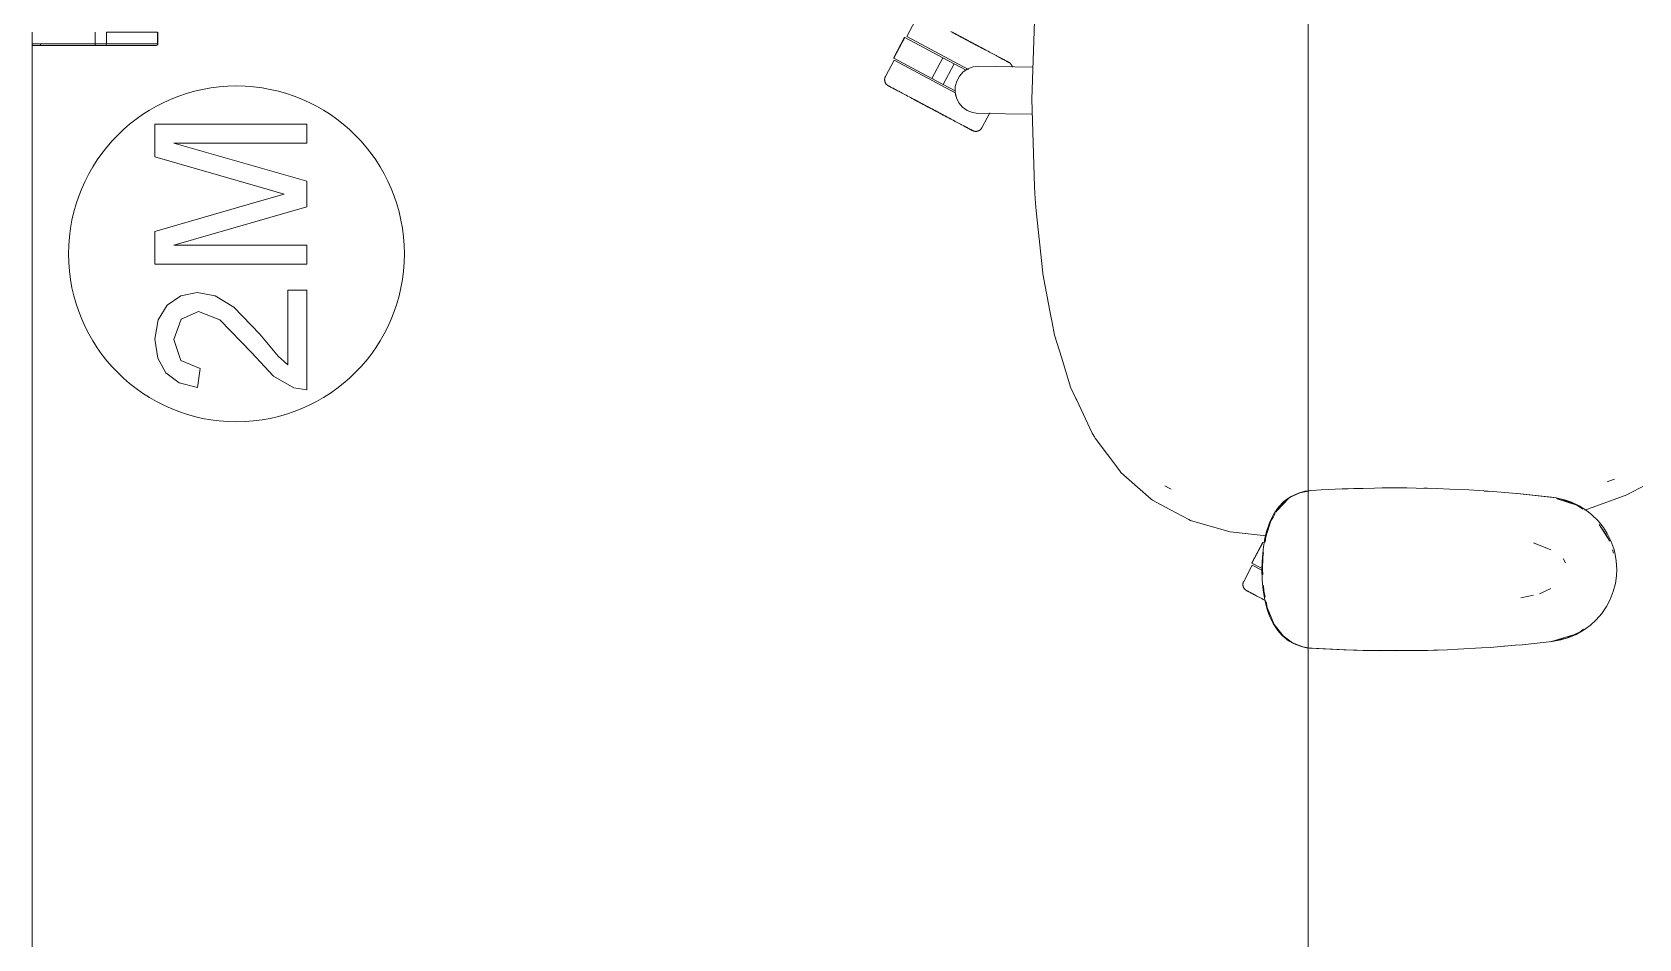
# Model space of a CAD drawing. Header units: millimetres. Extents: x 155927 to 317870, y -36033 to 97293.
# Drawn here: x 173061 to 174018, y 9929 to 10469 of the extents above; entities that cross this region are included whole.
import ezdxf

# ---------------------------------------------------------------- set-up
doc = ezdxf.new("R2010")
doc.units = ezdxf.units.MM
doc.header["$MEASUREMENT"] = 0
doc.layers.add('G-IMPT', color=8, linetype='CONTINUOUS', lineweight=9)
doc.layers.add('I-FURN', color=8, linetype='CONTINUOUS', lineweight=9)

msp = doc.modelspace()

# ---------------------------------------------------------------- linework, layer by layer
at = {"layer": 'G-IMPT'}
for p, q in [((173658, 10481.32), (173656.29, 10429.14)), ((173656.29, 10429.14), (173657.91, 10376.97)), ((173657.91, 10376.97), (173658.13, 10369.71)), ((173658.87, 10362.65), (173658.13, 10369.71)), ((173662.69, 10325.65), (173658.87, 10362.65)), ((173662.69, 10325.65), (173662.78, 10325.19)), ((173667.64, 10299.81), (173662.78, 10325.19)), ((173667.64, 10299.81), (173668.35, 10296.15)), ((173669.81, 10288.55), (173668.35, 10296.15)), ((173674, 10274.94), (173669.81, 10288.55)), ((173679.32, 10257.67), (173674, 10274.94)), ((173679.32, 10257.67), (173682.51, 10250.9)), ((173682.94, 10249.98), (173682.51, 10250.9)), ((173692.21, 10230.34), (173682.94, 10249.98)), ((173692.21, 10230.34), (173692.63, 10229.63)), ((173693.57, 10228.06), (173692.63, 10229.63)), ((173694.03, 10227.29), (173693.57, 10228.06)), ((173694.03, 10227.29), (173708.6, 10207.79)), ((173708.6, 10207.79), (173709.33, 10206.82)), ((173712.59, 10203.95), (173709.33, 10206.82)), ((173712.59, 10203.95), (173727.37, 10190.93)), ((174003.27, 10202.92), (173998.8, 10201.29)), ((173998.8, 10201.29), (174002.68, 10202.66)), ((174003.27, 10202.92), (174002.68, 10202.66)), ((173735.34, 10198.96), (173739.23, 10197)), ((173735.34, 10198.96), (173737.64, 10197.78)), ((173737.64, 10197.78), (173739.23, 10197)), ((173802.39, 10184.2), (173809.29, 10191.59)), ((173803.58, 10186.29), (173809.29, 10191.59)), ((173809.29, 10191.59), (173806.88, 10189.36)), ((173810.62, 10192.62), (173807.4, 10190.41)), ((173811.53, 10192.7), (173809.29, 10191.59)), ((173810.62, 10192.62), (173814.95, 10194.6)), ((173811.53, 10192.7), (173815.79, 10194.8)), ((173818.9, 10195.67), (173814.95, 10194.6)), ((173815.79, 10194.8), (173820.83, 10195.74)), ((173820.83, 10195.91), (173818.9, 10195.67)), ((173822.91, 10196.17), (173820.83, 10195.91)), ((173820.83, 10195.74), (173822.45, 10196.04)), ((173828.57, 10196.45), (173822.91, 10196.17)), ((173828.57, 10196.45), (173841.13, 10197.07)), ((173844.68, 10197.19), (173841.13, 10197.07)), ((173860.35, 10197.57), (173844.68, 10197.19)), ((173848.08, 10197.25), (173851.4, 10197.39)), ((173853.62, 10197.39), (173851.4, 10197.39)), ((173860.35, 10197.57), (173864.86, 10197.62)), ((173864.86, 10197.62), (173879.57, 10197.61)), ((173885.04, 10197.54), (173879.57, 10197.61)), ((173885.04, 10197.54), (173897.35, 10197.25)), ((173891.82, 10197.41), (173889.74, 10197.41)), ((173893.48, 10197.33), (173891.82, 10197.41)), ((173905.23, 10196.95), (173897.35, 10197.25)), ((173905.23, 10196.95), (173916.54, 10196.41)), ((173925.41, 10195.85), (173916.54, 10196.41)), ((173925.41, 10195.85), (173935.69, 10195.12)), ((173927.45, 10195.72), (173925.55, 10195.81)), ((173927.45, 10195.72), (173928.87, 10195.58)), ((173947.09, 10194.14), (173935.69, 10195.12)), ((173968.53, 10191.79), (173945.57, 10194.24)), ((173945.57, 10194.24), (173965.71, 10192.12)), ((173968.53, 10191.79), (173947.09, 10194.14)), ((173968.53, 10191.79), (173965.71, 10192.12)), ((173968.53, 10191.79), (173973.49, 10190.63)), ((173968.6, 10191.57), (173971.66, 10190.99)), ((174004.57, 10191.33), (174010.54, 10193.52)), ((174012.3, 10194.44), (174010.54, 10193.52)), ((174020.21, 10198.58), (174012.3, 10194.44)), ((173727.37, 10190.93), (173728.04, 10190.35)), ((173738.47, 10184.76), (173728.04, 10190.35)), ((173749.71, 10178.75), (173738.47, 10184.76)), ((173799.96, 10181.4), (173800.77, 10182.78)), ((173800.37, 10180.91), (173801.23, 10182.35)), ((173803.21, 10186.23), (173800.77, 10182.78)), ((173801.7, 10183.13), (173803.58, 10186.29)), ((173802.39, 10184.2), (173806.88, 10189.36)), ((173806.08, 10189.28), (173803.21, 10186.23)), ((173806.08, 10189.28), (173807.4, 10190.41)), ((173980.88, 10187.39), (173969.03, 10191.2)), ((173978.17, 10188.29), (173969.03, 10191.2)), ((173971.66, 10190.99), (173979.84, 10187.79)), ((173977.62, 10189.18), (173973.49, 10190.63)), ((173982.2, 10186.99), (173977.62, 10189.18)), ((173980.88, 10187.39), (173978.17, 10188.29)), ((173980.88, 10187.39), (173984.46, 10184.96)), ((173982.2, 10186.99), (173986.53, 10184.26)), ((173985.63, 10184.38), (174004.57, 10191.33)), ((173989.84, 10181.64), (173986.53, 10184.26)), ((173750.82, 10178.16), (173749.71, 10178.75)), ((173772.17, 10172.15), (173750.82, 10178.16)), ((173795.59, 10168.59), (173798.62, 10177.99)), ((173796.02, 10171.68), (173797.76, 10176.77)), ((173797.76, 10176.77), (173799.96, 10181.4)), ((173798.62, 10177.99), (173800.09, 10180.44)), ((173993.44, 10178.09), (173989.84, 10181.64)), ((173993.44, 10178.09), (173996.63, 10174.12)), ((174000.49, 10165.96), (173994.17, 10175.91)), ((173998.33, 10169.64), (173994.17, 10175.91)), ((173998.9, 10170.57), (173996.63, 10174.12)), ((173772.17, 10172.15), (173774.43, 10171.51)), ((173795.71, 10169.1), (173774.43, 10171.51)), ((173795.04, 10167.75), (173793.92, 10160.99)), ((173796.02, 10171.68), (173795.04, 10167.75)), ((173795.13, 10165.3), (173795.59, 10168.59)), ((173955.01, 10164.89), (173965.43, 10160.74)), ((174000.49, 10165.96), (173998.33, 10169.64)), ((174001.14, 10166.06), (173998.9, 10170.57)), ((174001.14, 10166.06), (174002.85, 10161.29)), ((173793.35, 10153.68), (173793.26, 10149.17)), ((173793.35, 10153.68), (173793.92, 10160.99)), ((173793.86, 10156.33), (173793.63, 10149.17)), ((173793.86, 10156.33), (173794.26, 10159.12)), ((173972.96, 10155.22), (173972.66, 10155.67)), ((173973.97, 10152.99), (173972.96, 10155.22)), ((174002.05, 10160.85), (174002.67, 10158.82)), ((174003.41, 10159.16), (174002.85, 10161.29)), ((174004.29, 10154.21), (174003.41, 10159.16)), ((174004.59, 10149.17), (174004.29, 10154.21)), ((173793.26, 10149.17), (173793.44, 10142.83)), ((173793.82, 10146.06), (173793.63, 10149.17)), ((174003.77, 10140.81), (174004.42, 10145.32)), ((174004.59, 10149.17), (174004.42, 10145.32)), ((173794, 10136.68), (173793.44, 10142.83)), ((173794, 10136.68), (173795, 10130.75)), ((173794.42, 10136.34), (173794.22, 10139.55)), ((173795.19, 10132.59), (173794.42, 10136.34)), ((173965.34, 10137.79), (173958.56, 10134.52)), ((174000.67, 10131.23), (174002.51, 10135.94)), ((174003.77, 10140.81), (174002.51, 10135.94)), ((173796.43, 10125.27), (173795, 10130.75)), ((173796.46, 10126.38), (173795.75, 10129.85)), ((173796.43, 10125.27), (173798.02, 10120.93)), ((173796.46, 10126.38), (173798.79, 10120.76)), ((173947.51, 10132.19), (173954.94, 10133.76)), ((173998.48, 10127.07), (173995.65, 10122.9)), ((173998.48, 10127.07), (174000.67, 10131.23)), ((173800, 10116.86), (173798.02, 10120.93)), ((173800.63, 10116.36), (173798.79, 10120.76)), ((173800, 10116.86), (173802.66, 10112.81)), ((173805.84, 10109.58), (173800.63, 10116.36)), ((173988.89, 10115.9), (173984.81, 10112.9)), ((173988.89, 10115.9), (173992.33, 10119.06)), ((173995.65, 10122.9), (173992.33, 10119.06)), ((173802.66, 10112.81), (173805.32, 10109.77)), ((173809.06, 10106.7), (173805.32, 10109.77)), ((173811.47, 10105.41), (173805.84, 10109.58)), ((173812.5, 10104.74), (173809.06, 10106.7)), ((173817.66, 10103), (173811.47, 10105.41)), ((173948.3, 10104.31), (173966.22, 10106.22)), ((173965.71, 10106.22), (173978.17, 10110.05)), ((173965.71, 10106.22), (173969.03, 10107.13)), ((173966.22, 10106.22), (173971.27, 10107.11)), ((173974.68, 10108.26), (173966.28, 10106.35)), ((173978.17, 10110.05), (173969.03, 10107.13)), ((173976.13, 10108.58), (173971.27, 10107.11)), ((173974.68, 10108.26), (173982.74, 10112)), ((173980.37, 10110.39), (173976.13, 10108.58)), ((173980.37, 10110.39), (173984.81, 10112.9)), ((173984.85, 10113.59), (173982.74, 10112)), ((173812.5, 10104.74), (173816.14, 10103.35)), ((173817.49, 10102.98), (173816.14, 10103.35)), ((173817.49, 10102.98), (173819.88, 10102.53)), ((173817.66, 10103), (173820.83, 10102.52)), ((173821.53, 10102.28), (173819.88, 10102.53)), ((173842.1, 10101.23), (173821.53, 10102.28)), ((173843.31, 10101.19), (173821.53, 10102.28)), ((173821.53, 10102.28), (173823.13, 10102.17)), ((173843.31, 10101.19), (173823.13, 10102.17)), ((173863.5, 10100.73), (173842.1, 10101.23)), ((173853.66, 10100.89), (173842.1, 10101.23)), ((173842.1, 10101.23), (173843.31, 10101.19)), ((173863.5, 10100.73), (173843.31, 10101.19)), ((173883.68, 10100.77), (173853.66, 10100.89)), ((173863.5, 10100.73), (173853.66, 10100.89)), ((173853.66, 10100.89), (173872.89, 10100.69)), ((173861.46, 10100.75), (173859.55, 10100.82)), ((173863.5, 10100.77), (173861.46, 10100.75)), ((173883.68, 10100.77), (173863.5, 10100.73)), ((173883.68, 10100.77), (173872.89, 10100.69)), ((173883.68, 10100.77), (173892.1, 10100.94)), ((173903.86, 10101.33), (173892.1, 10100.94)), ((173897.04, 10101.08), (173895.54, 10101.06)), ((173898.97, 10101.19), (173897.04, 10101.08)), ((173903.86, 10101.33), (173909.88, 10101.58)), ((173924.02, 10102.39), (173909.88, 10101.58)), ((173929.11, 10102.72), (173924.02, 10102.39)), ((173929.11, 10102.72), (173944.17, 10103.97)), ((173937.29, 10103.37), (173938.97, 10103.54)), ((173944.17, 10103.97), (173948.3, 10104.31))]:
    msp.add_line(p, q, dxfattribs=at)
at = {"layer": 'I-FURN'}
for p, q in [((173820.83, 9384.71), (173820.83, 10984.71)), ((173820.83, 10984.71), (173820.83, 9384.71)), ((173060.82, 10462.02), (173060.82, 10469.02)), ((173060.83, 10462.02), (173060.83, 10469.02)), ((173098.29, 10462.02), (173098.29, 10469.02)), ((173105.21, 10462.02), (173105.21, 10469.02)), ((173105.21, 10469.02), (173135.49, 10469.02)), ((173135.49, 10462.02), (173135.49, 10469.02)), ((173135.67, 10469.02), (173135.67, 10462.02)), ((173135.67, 10469.02), (173135.67, 10462.02)), ((173135.67, 10469.02), (173135.67, 10462.02)), ((173586.84, 10476.06), (173581.69, 10466.38)), ((173608.83, 10468.94), (173607.89, 10469.44)), ((173608.32, 10469.21), (173609.27, 10468.71)), ((173609.78, 10468.43), (173608.83, 10468.94)), ((173060.83, 10462.02), (173060.83, 9629.71)), ((173060.83, 9629.71), (173060.83, 10462.02)), ((173060.83, 10462.02), (173098.29, 10462.02)), ((173061.83, 10461.02), (173061.82, 10461.02)), ((173098.85, 10461.02), (173061.83, 10461.02)), ((173061.83, 10461.02), (173065.82, 10461.02)), ((173065.82, 10462.02), (173065.82, 10461.02)), ((173065.82, 10461.02), (173104.39, 10461.02)), ((173098.29, 10462.02), (173105.21, 10462.02)), ((173104.39, 10461.02), (173098.85, 10461.02)), ((173134.67, 10461.02), (173104.39, 10461.02)), ((173134.67, 10461.02), (173104.39, 10461.02)), ((173105.21, 10462.02), (173135.49, 10462.02)), ((173135.3, 10461.24), (173135.33, 10461.26)), ((173135.49, 10462.02), (173135.67, 10462.02)), ((173580.4, 10465.93), (173573.83, 10453.57)), ((173574, 10453.48), (173580.57, 10465.84)), ((173580.57, 10465.84), (173603.28, 10453.77)), ((173618.44, 10446.84), (173581.69, 10466.38)), ((173609.27, 10468.71), (173610.22, 10468.2)), ((173610.74, 10467.92), (173609.78, 10468.43)), ((173610.22, 10468.2), (173611.19, 10467.68)), ((173611.72, 10467.4), (173610.74, 10467.92)), ((173611.19, 10467.68), (173612.17, 10467.16)), ((173612.7, 10466.88), (173611.72, 10467.4)), ((173612.17, 10467.16), (173613.16, 10466.64)), ((173613.69, 10466.35), (173612.7, 10466.88)), ((173613.16, 10466.64), (173614.15, 10466.11)), ((173614.69, 10465.82), (173613.69, 10466.35)), ((173614.15, 10466.11), (173615.15, 10465.58)), ((173615.69, 10465.29), (173614.69, 10465.82)), ((173615.15, 10465.58), (173616.15, 10465.04)), ((173616.7, 10464.75), (173615.69, 10465.29)), ((173616.15, 10465.04), (173617.16, 10464.51)), ((173617.7, 10464.22), (173616.7, 10464.75)), ((173617.16, 10464.51), (173618.16, 10463.97)), ((173618.71, 10463.69), (173617.7, 10464.22)), ((173618.16, 10463.97), (173619.17, 10463.44)), ((173619.71, 10463.15), (173618.71, 10463.69)), ((173619.17, 10463.44), (173620.17, 10462.91)), ((173620.71, 10462.62), (173619.71, 10463.15)), ((173620.17, 10462.91), (173621.17, 10462.38)), ((173621.7, 10462.09), (173620.71, 10462.62)), ((173621.17, 10462.38), (173622.16, 10461.85)), ((173622.69, 10461.57), (173621.7, 10462.09)), ((173622.16, 10461.85), (173623.14, 10461.33)), ((173623.67, 10461.05), (173622.69, 10461.57)), ((173623.14, 10461.33), (173624.12, 10460.81)), ((173624.64, 10460.53), (173623.67, 10461.05)), ((173624.12, 10460.81), (173625.08, 10460.3)), ((173625.59, 10460.02), (173624.64, 10460.53)), ((173625.08, 10460.3), (173626.03, 10459.79)), ((173626.54, 10459.52), (173625.59, 10460.02)), ((173626.03, 10459.79), (173626.97, 10459.29)), ((173627.47, 10459.03), (173626.54, 10459.52)), ((173574.18, 10452.25), (173569.03, 10442.57)), ((173596.7, 10441.41), (173574, 10453.48)), ((173610.9, 10432.73), (173574.18, 10452.25)), ((173596.7, 10441.41), (173603.28, 10453.77)), ((173603.28, 10453.77), (173609.92, 10450.24)), ((173603.35, 10437.88), (173609.92, 10450.24)), ((173609.92, 10450.24), (173617.06, 10446.44)), ((173626.97, 10459.29), (173627.89, 10458.8)), ((173628.38, 10458.54), (173627.47, 10459.03)), ((173627.89, 10458.8), (173628.8, 10458.32)), ((173629.28, 10458.06), (173628.38, 10458.54)), ((173630.15, 10457.6), (173629.28, 10458.06)), ((173631.01, 10457.14), (173630.15, 10457.6)), ((173631.85, 10456.7), (173631.01, 10457.14)), ((173632.66, 10456.27), (173631.85, 10456.7)), ((173633.45, 10455.85), (173632.66, 10456.27)), ((173634.21, 10455.44), (173633.45, 10455.85)), ((173634.94, 10455.05), (173634.21, 10455.44)), ((173635.65, 10454.68), (173634.94, 10455.05)), ((173636.33, 10454.32), (173635.65, 10454.68)), ((173636.98, 10453.97), (173636.33, 10454.32)), ((173637.59, 10453.64), (173636.98, 10453.97)), ((173638.18, 10453.33), (173637.59, 10453.64)), ((173637.86, 10453.5), (173638.43, 10453.2)), ((173638.73, 10453.04), (173638.18, 10453.33)), ((173638.43, 10453.2), (173638.97, 10452.91)), ((173639.24, 10452.77), (173638.73, 10453.04)), ((173638.97, 10452.91), (173639.47, 10452.65)), ((173639.73, 10452.51), (173639.24, 10452.77)), ((173639.47, 10452.65), (173639.94, 10452.4)), ((173640.17, 10452.27), (173639.73, 10452.51)), ((173639.94, 10452.4), (173640.37, 10452.17)), ((173640.58, 10452.05), (173640.17, 10452.27)), ((173640.37, 10452.17), (173640.76, 10451.96)), ((173640.96, 10451.86), (173640.58, 10452.05)), ((173640.76, 10451.96), (173641.11, 10451.77)), ((173641.29, 10451.68), (173640.96, 10451.86)), ((173641.11, 10451.77), (173641.43, 10451.6)), ((173641.59, 10451.52), (173641.29, 10451.68)), ((173641.43, 10451.6), (173641.71, 10451.45)), ((173641.85, 10451.38), (173641.59, 10451.52)), ((173641.71, 10451.45), (173641.95, 10451.33)), ((173642.07, 10451.27), (173641.85, 10451.38)), ((173641.95, 10451.33), (173642.15, 10451.22)), ((173642.25, 10451.17), (173642.07, 10451.27)), ((173642.15, 10451.22), (173642.32, 10451.13)), ((173642.39, 10451.1), (173642.25, 10451.17)), ((173642.32, 10451.13), (173642.44, 10451.07)), ((173642.49, 10451.04), (173642.39, 10451.1)), ((173642.44, 10451.07), (173642.52, 10451.02)), ((173642.55, 10451.01), (173642.49, 10451.04)), ((173642.52, 10451.02), (173642.56, 10451)), ((173642.57, 10451), (173642.55, 10451.01)), ((173642.56, 10451), (173642.57, 10451)), ((173642.57, 10451), (173642.71, 10450.92)), ((173642.71, 10450.92), (173642.85, 10450.84)), ((173642.85, 10450.84), (173642.98, 10450.75)), ((173642.98, 10450.75), (173643.11, 10450.65)), ((173643.11, 10450.65), (173643.24, 10450.55)), ((173643.24, 10450.55), (173643.36, 10450.45)), ((173643.36, 10450.45), (173643.48, 10450.34)), ((173643.48, 10450.34), (173643.59, 10450.22)), ((173643.59, 10450.22), (173643.7, 10450.1)), ((173643.7, 10450.1), (173643.8, 10449.98)), ((173643.8, 10449.98), (173643.9, 10449.85)), ((173643.9, 10449.85), (173644, 10449.72)), ((173568.56, 10440.83), (173568.57, 10440.99)), ((173568.56, 10440.66), (173568.56, 10440.83)), ((173568.56, 10440.5), (173568.56, 10440.66)), ((173568.57, 10440.34), (173568.56, 10440.5)), ((173568.57, 10440.99), (173568.59, 10441.15)), ((173568.59, 10440.18), (173568.57, 10440.34)), ((173568.59, 10441.15), (173568.61, 10441.31)), ((173568.61, 10441.31), (173568.64, 10441.47)), ((173568.64, 10441.47), (173568.67, 10441.62)), ((173568.67, 10441.62), (173568.71, 10441.78)), ((173568.71, 10441.78), (173568.76, 10441.93)), ((173568.76, 10441.93), (173568.81, 10442.09)), ((173568.81, 10442.09), (173568.87, 10442.23)), ((173568.87, 10442.23), (173568.94, 10442.38)), ((173568.94, 10442.38), (173569.01, 10442.53)), ((173569.01, 10442.53), (173569.03, 10442.57)), ((173603.35, 10437.88), (173596.7, 10441.41)), ((173611.48, 10439.85), (173613.1, 10442.81)), ((173613.1, 10442.81), (173615.38, 10445.3)), ((173615.38, 10445.3), (173618.19, 10447.17)), ((173618.19, 10447.17), (173621.37, 10448.31)), ((173621.37, 10448.31), (173624.72, 10448.66)), ((173624.72, 10448.66), (173656.91, 10448.09)), ((173644, 10449.72), (173644.08, 10449.59)), ((173644.08, 10449.59), (173644.17, 10449.45)), ((173644.17, 10449.45), (173644.25, 10449.31)), ((173644.25, 10449.31), (173644.32, 10449.16)), ((173644.32, 10449.16), (173644.38, 10449.02)), ((173644.38, 10449.02), (173644.44, 10448.87)), ((173644.44, 10448.87), (173644.5, 10448.72)), ((173644.5, 10448.72), (173644.55, 10448.56)), ((173644.55, 10448.56), (173644.59, 10448.41)), ((173644.59, 10448.41), (173644.62, 10448.25)), ((173568.61, 10440.02), (173568.59, 10440.18)), ((173568.64, 10439.86), (173568.61, 10440.02)), ((173568.68, 10439.71), (173568.64, 10439.86)), ((173568.72, 10439.55), (173568.68, 10439.71)), ((173568.77, 10439.4), (173568.72, 10439.55)), ((173568.82, 10439.25), (173568.77, 10439.4)), ((173568.88, 10439.1), (173568.82, 10439.25)), ((173568.95, 10438.95), (173568.88, 10439.1)), ((173569.02, 10438.8), (173568.95, 10438.95)), ((173569.1, 10438.66), (173569.02, 10438.8)), ((173569.18, 10438.53), (173569.1, 10438.66)), ((173569.27, 10438.39), (173569.18, 10438.53)), ((173569.36, 10438.26), (173569.27, 10438.39)), ((173569.46, 10438.13), (173569.36, 10438.26)), ((173569.56, 10438.01), (173569.46, 10438.13)), ((173569.67, 10437.89), (173569.56, 10438.01)), ((173569.79, 10437.78), (173569.67, 10437.89)), ((173569.9, 10437.67), (173569.79, 10437.78)), ((173570.03, 10437.56), (173569.9, 10437.67)), ((173570.15, 10437.46), (173570.03, 10437.56)), ((173570.28, 10437.37), (173570.15, 10437.46)), ((173570.42, 10437.28), (173570.28, 10437.37)), ((173570.56, 10437.19), (173570.42, 10437.28)), ((173570.7, 10437.11), (173570.56, 10437.19)), ((173570.74, 10437.09), (173570.7, 10437.11)), ((173570.7, 10437.11), (173570.7, 10437.11)), ((173570.7, 10437.11), (173570.72, 10437.1)), ((173570.72, 10437.1), (173570.78, 10437.07)), ((173570.83, 10437.05), (173570.74, 10437.09)), ((173570.78, 10437.07), (173570.88, 10437.02)), ((173570.95, 10436.98), (173570.83, 10437.05)), ((173570.88, 10437.02), (173571.02, 10436.94)), ((173571.11, 10436.89), (173570.95, 10436.98)), ((173571.02, 10436.94), (173571.2, 10436.85)), ((173571.31, 10436.79), (173571.11, 10436.89)), ((173571.2, 10436.85), (173571.42, 10436.73)), ((173571.55, 10436.66), (173571.31, 10436.79)), ((173571.42, 10436.73), (173571.68, 10436.59)), ((173571.83, 10436.51), (173571.55, 10436.66)), ((173571.68, 10436.59), (173571.97, 10436.44)), ((173572.15, 10436.34), (173571.83, 10436.51)), ((173571.97, 10436.44), (173572.31, 10436.26)), ((173572.5, 10436.15), (173572.15, 10436.34)), ((173572.31, 10436.26), (173572.68, 10436.06)), ((173572.9, 10435.94), (173572.5, 10436.15)), ((173572.68, 10436.06), (173573.09, 10435.84)), ((173573.33, 10435.72), (173572.9, 10435.94)), ((173573.09, 10435.84), (173573.54, 10435.6)), ((173573.79, 10435.47), (173573.33, 10435.72)), ((173573.54, 10435.6), (173574.02, 10435.35)), ((173574.29, 10435.2), (173573.79, 10435.47)), ((173574.02, 10435.35), (173574.54, 10435.07)), ((173574.83, 10434.92), (173574.29, 10435.2)), ((173574.54, 10435.07), (173575.09, 10434.78)), ((173575.4, 10434.61), (173574.83, 10434.92)), ((173575.09, 10434.78), (173575.67, 10434.47)), ((173575.67, 10434.47), (173576.29, 10434.14)), ((173576.29, 10434.14), (173576.94, 10433.8)), ((173576.94, 10433.8), (173577.61, 10433.44)), ((173577.61, 10433.44), (173578.32, 10433.06)), ((173578.32, 10433.06), (173579.06, 10432.67)), ((173579.06, 10432.67), (173579.82, 10432.27)), ((173579.82, 10432.27), (173580.61, 10431.85)), ((173580.61, 10431.85), (173581.42, 10431.41)), ((173581.42, 10431.41), (173582.25, 10430.97)), ((173582.25, 10430.97), (173583.11, 10430.52)), ((173610.49, 10434.08), (173603.35, 10437.88)), ((173610.56, 10433.22), (173610.62, 10436.59)), ((173611.31, 10429.93), (173610.56, 10433.22)), ((173610.62, 10436.59), (173611.48, 10439.85)), ((173583.11, 10430.52), (173583.99, 10430.05)), ((173583.99, 10430.05), (173584.88, 10429.57)), ((173585.37, 10429.31), (173584.47, 10429.79)), ((173584.88, 10429.57), (173585.8, 10429.09)), ((173586.3, 10428.82), (173585.37, 10429.31)), ((173585.8, 10429.09), (173586.73, 10428.59)), ((173587.23, 10428.32), (173586.3, 10428.82)), ((173586.73, 10428.59), (173587.67, 10428.09)), ((173588.18, 10427.82), (173587.23, 10428.32)), ((173587.67, 10428.09), (173588.63, 10427.58)), ((173589.15, 10427.3), (173588.18, 10427.82)), ((173588.63, 10427.58), (173589.6, 10427.07)), ((173590.12, 10426.79), (173589.15, 10427.3)), ((173589.6, 10427.07), (173590.57, 10426.55)), ((173591.11, 10426.26), (173590.12, 10426.79)), ((173590.57, 10426.55), (173591.56, 10426.02)), ((173592.1, 10425.74), (173591.11, 10426.26)), ((173591.56, 10426.02), (173592.56, 10425.49)), ((173593.09, 10425.21), (173592.1, 10425.74)), ((173592.56, 10425.49), (173593.55, 10424.96)), ((173594.1, 10424.67), (173593.09, 10425.21)), ((173593.55, 10424.96), (173594.56, 10424.43)), ((173595.1, 10424.14), (173594.1, 10424.67)), ((173594.56, 10424.43), (173595.56, 10423.89)), ((173596.11, 10423.6), (173595.1, 10424.14)), ((173595.56, 10423.89), (173596.57, 10423.36)), ((173597.11, 10423.07), (173596.11, 10423.6)), ((173596.57, 10423.36), (173597.57, 10422.82)), ((173598.11, 10422.54), (173597.11, 10423.07)), ((173597.57, 10422.82), (173598.57, 10422.29)), ((173599.11, 10422.01), (173598.11, 10422.54)), ((173598.57, 10422.29), (173599.57, 10421.76)), ((173600.11, 10421.48), (173599.11, 10422.01)), ((173599.57, 10421.76), (173600.56, 10421.24)), ((173601.09, 10420.95), (173600.11, 10421.48)), ((173600.56, 10421.24), (173601.55, 10420.71)), ((173612.82, 10426.92), (173611.31, 10429.93)), ((173615.02, 10424.35), (173612.82, 10426.92)), ((173617.76, 10422.39), (173615.02, 10424.35)), ((173620.89, 10421.14), (173617.76, 10422.39)), ((173624.23, 10420.67), (173620.89, 10421.14)), ((173224.39, 10414.27), (173133.98, 10414.27)), ((173133.98, 10414.27), (173133.98, 10394.83)), ((173224.39, 10402.97), (173224.39, 10414.27)), ((173602.07, 10420.43), (173601.09, 10420.95)), ((173601.55, 10420.71), (173602.52, 10420.19)), ((173603.04, 10419.92), (173602.07, 10420.43)), ((173602.52, 10420.19), (173603.48, 10419.68)), ((173604, 10419.41), (173603.04, 10419.92)), ((173603.48, 10419.68), (173604.43, 10419.18)), ((173604.94, 10418.91), (173604, 10419.41)), ((173604.43, 10419.18), (173605.37, 10418.68)), ((173605.87, 10418.41), (173604.94, 10418.91)), ((173605.37, 10418.68), (173606.29, 10418.19)), ((173606.79, 10417.93), (173605.87, 10418.41)), ((173606.29, 10418.19), (173607.2, 10417.71)), ((173607.68, 10417.45), (173606.79, 10417.93)), ((173607.2, 10417.71), (173608.09, 10417.23)), ((173608.56, 10416.98), (173607.68, 10417.45)), ((173608.09, 10417.23), (173608.96, 10416.77)), ((173609.42, 10416.53), (173608.56, 10416.98)), ((173608.96, 10416.77), (173609.8, 10416.32)), ((173610.25, 10416.08), (173609.42, 10416.53)), ((173609.8, 10416.32), (173610.63, 10415.88)), ((173610.63, 10415.88), (173611.43, 10415.46)), ((173611.43, 10415.46), (173612.2, 10415.04)), ((173612.2, 10415.04), (173612.95, 10414.65)), ((173612.95, 10414.65), (173613.68, 10414.26)), ((173613.68, 10414.26), (173614.37, 10413.89)), ((173614.37, 10413.89), (173615.03, 10413.54)), ((173615.03, 10413.54), (173615.67, 10413.2)), ((173615.67, 10413.2), (173616.27, 10412.88)), ((173616.58, 10412.72), (173616, 10413.03)), ((173616.27, 10412.88), (173616.84, 10412.58)), ((173617.13, 10412.42), (173616.58, 10412.72)), ((173616.84, 10412.58), (173617.37, 10412.3)), ((173617.65, 10412.15), (173617.13, 10412.42)), ((173617.37, 10412.3), (173617.87, 10412.03)), ((173618.13, 10411.89), (173617.65, 10412.15)), ((173617.87, 10412.03), (173618.34, 10411.78)), ((173618.58, 10411.66), (173618.13, 10411.89)), ((173618.34, 10411.78), (173618.77, 10411.55)), ((173618.99, 10411.44), (173618.58, 10411.66)), ((173618.77, 10411.55), (173619.16, 10411.34)), ((173656.57, 10420.11), (173624.23, 10420.67)), ((173626.07, 10411.51), (173625.97, 10411.38)), ((173626.17, 10411.64), (173626.07, 10411.51)), ((173626.26, 10411.77), (173626.17, 10411.64)), ((173626.34, 10411.91), (173626.26, 10411.77)), ((173626.42, 10412.05), (173626.34, 10411.91)), ((173626.42, 10412.05), (173631.12, 10420.89)), ((173224.39, 10380.26), (173145.28, 10402.97)), ((173145.28, 10402.97), (173224.39, 10402.97)), ((173619.36, 10411.24), (173618.99, 10411.44)), ((173619.16, 10411.34), (173619.52, 10411.16)), ((173619.7, 10411.06), (173619.36, 10411.24)), ((173619.52, 10411.16), (173619.84, 10410.99)), ((173619.99, 10410.9), (173619.7, 10411.06)), ((173619.84, 10410.99), (173620.12, 10410.84)), ((173620.25, 10410.77), (173619.99, 10410.9)), ((173620.12, 10410.84), (173620.36, 10410.71)), ((173620.47, 10410.65), (173620.25, 10410.77)), ((173620.36, 10410.71), (173620.56, 10410.6)), ((173620.65, 10410.55), (173620.47, 10410.65)), ((173620.56, 10410.6), (173620.72, 10410.52)), ((173620.79, 10410.48), (173620.65, 10410.55)), ((173620.72, 10410.52), (173620.84, 10410.45)), ((173620.89, 10410.43), (173620.79, 10410.48)), ((173620.84, 10410.45), (173620.92, 10410.41)), ((173620.95, 10410.39), (173620.89, 10410.43)), ((173620.92, 10410.41), (173620.97, 10410.39)), ((173620.97, 10410.38), (173620.95, 10410.39)), ((173620.97, 10410.39), (173620.97, 10410.38)), ((173621.01, 10410.36), (173620.97, 10410.38)), ((173621.15, 10410.29), (173621.01, 10410.36)), ((173621.3, 10410.23), (173621.15, 10410.29)), ((173621.45, 10410.17), (173621.3, 10410.23)), ((173621.6, 10410.11), (173621.45, 10410.17)), ((173621.76, 10410.07), (173621.6, 10410.11)), ((173621.91, 10410.03), (173621.76, 10410.07)), ((173622.07, 10409.99), (173621.91, 10410.03)), ((173622.23, 10409.96), (173622.07, 10409.99)), ((173622.39, 10409.94), (173622.23, 10409.96)), ((173622.55, 10409.92), (173622.39, 10409.94)), ((173622.71, 10409.91), (173622.55, 10409.92)), ((173622.87, 10409.91), (173622.71, 10409.91)), ((173623.03, 10409.92), (173622.87, 10409.91)), ((173623.19, 10409.93), (173623.03, 10409.92)), ((173623.35, 10409.94), (173623.19, 10409.93)), ((173623.51, 10409.96), (173623.35, 10409.94)), ((173623.67, 10409.99), (173623.51, 10409.96)), ((173623.83, 10410.03), (173623.67, 10409.99)), ((173623.99, 10410.07), (173623.83, 10410.03)), ((173624.14, 10410.12), (173623.99, 10410.07)), ((173624.29, 10410.17), (173624.14, 10410.12)), ((173624.44, 10410.23), (173624.29, 10410.17)), ((173624.59, 10410.3), (173624.44, 10410.23)), ((173624.73, 10410.37), (173624.59, 10410.3)), ((173624.87, 10410.45), (173624.73, 10410.37)), ((173625.01, 10410.53), (173624.87, 10410.45)), ((173625.15, 10410.62), (173625.01, 10410.53)), ((173625.28, 10410.71), (173625.15, 10410.62)), ((173625.4, 10410.81), (173625.28, 10410.71)), ((173625.53, 10410.92), (173625.4, 10410.81)), ((173625.65, 10411.03), (173625.53, 10410.92)), ((173625.76, 10411.14), (173625.65, 10411.03)), ((173625.87, 10411.26), (173625.76, 10411.14)), ((173625.97, 10411.38), (173625.87, 10411.26)), ((173133.98, 10394.83), (173196.6, 10376.64)), ((173196.6, 10376.64), (173211.02, 10372.6)), ((173224.39, 10364.94), (173224.39, 10380.26)), ((173197.71, 10368.87), (173133.98, 10350.37)), ((173145.28, 10342.23), (173224.39, 10364.94)), ((173211.02, 10372.6), (173197.71, 10368.87)), ((173133.98, 10350.37), (173133.98, 10330.93)), ((173224.39, 10342.23), (173145.28, 10342.23)), ((173224.39, 10330.93), (173224.39, 10342.23)), ((173133.98, 10330.93), (173224.39, 10330.93)), ((173141.22, 10306.52), (173135.79, 10297.74)), ((173149.34, 10312.11), (173141.22, 10306.52)), ((173159.19, 10313.97), (173149.34, 10312.11)), ((173169.91, 10311.97), (173159.19, 10313.97)), ((173180.99, 10305.29), (173169.91, 10311.97)), ((173213.09, 10315.39), (173213.09, 10271)), ((173224.39, 10315.39), (173213.09, 10315.39)), ((173224.39, 10256.05), (173224.39, 10315.39)), ((173135.79, 10297.74), (173133.98, 10286.29)), ((173145.28, 10286.05), (173149.51, 10298.07)), ((173149.51, 10298.07), (173159.87, 10302.67)), ((173159.87, 10302.67), (173172.68, 10297.79)), ((173172.68, 10297.79), (173191.51, 10278.28)), ((173196.47, 10289.1), (173180.99, 10305.29)), ((173207.34, 10276.1), (173196.47, 10289.1)), ((173133.98, 10286.29), (173135.61, 10274.93)), ((173149.41, 10273.53), (173145.28, 10286.05)), ((173191.51, 10278.28), (173204.61, 10264.13)), ((173135.61, 10274.93), (173140.49, 10266.13)), ((173160.82, 10268.77), (173149.41, 10273.53)), ((173159.41, 10257.47), (173160.82, 10268.77)), ((173213.09, 10271), (173207.34, 10276.1)), ((173140.49, 10266.13), (173148.48, 10260.21)), ((173148.48, 10260.21), (173159.41, 10257.47)), ((173204.61, 10264.13), (173216.6, 10257.27)), ((173216.6, 10257.27), (173224.39, 10256.05)), ((173793.76, 10165.39), (173787.18, 10153.03)), ((173787.35, 10152.94), (173793.93, 10165.3)), ((173793.93, 10165.3), (173794.02, 10165.25)), ((173787.54, 10151.71), (173782.39, 10142.02)), ((173792.65, 10150.12), (173787.35, 10152.94)), ((173793.17, 10148.71), (173787.54, 10151.71)), ((173781.92, 10140.28), (173781.93, 10140.44)), ((173781.92, 10140.12), (173781.92, 10140.28)), ((173781.92, 10139.96), (173781.92, 10140.12)), ((173781.93, 10139.8), (173781.92, 10139.96)), ((173781.93, 10140.44), (173781.95, 10140.6)), ((173781.95, 10139.64), (173781.93, 10139.8)), ((173781.95, 10140.6), (173781.97, 10140.76)), ((173781.97, 10139.48), (173781.95, 10139.64)), ((173781.97, 10140.76), (173782, 10140.92)), ((173782, 10139.32), (173781.97, 10139.48)), ((173782, 10140.92), (173782.03, 10141.08)), ((173782.03, 10139.16), (173782, 10139.32)), ((173782.03, 10141.08), (173782.07, 10141.23)), ((173782.08, 10139.01), (173782.03, 10139.16)), ((173782.07, 10141.23), (173782.12, 10141.39)), ((173782.12, 10138.85), (173782.08, 10139.01)), ((173782.12, 10141.39), (173782.17, 10141.54)), ((173782.18, 10138.7), (173782.12, 10138.85)), ((173782.17, 10141.54), (173782.23, 10141.69)), ((173782.24, 10138.55), (173782.18, 10138.7)), ((173782.23, 10141.69), (173782.3, 10141.84)), ((173782.3, 10138.4), (173782.24, 10138.55)), ((173782.3, 10141.84), (173782.37, 10141.98)), ((173782.38, 10138.26), (173782.3, 10138.4)), ((173782.37, 10141.98), (173782.39, 10142.02)), ((173782.45, 10138.12), (173782.38, 10138.26)), ((173782.54, 10137.98), (173782.45, 10138.12)), ((173782.63, 10137.85), (173782.54, 10137.98)), ((173782.72, 10137.71), (173782.63, 10137.85)), ((173782.82, 10137.59), (173782.72, 10137.71)), ((173782.92, 10137.46), (173782.82, 10137.59)), ((173783.03, 10137.35), (173782.92, 10137.46)), ((173783.15, 10137.23), (173783.03, 10137.35)), ((173783.26, 10137.12), (173783.15, 10137.23)), ((173783.39, 10137.02), (173783.26, 10137.12)), ((173783.51, 10136.92), (173783.39, 10137.02)), ((173783.64, 10136.82), (173783.51, 10136.92)), ((173783.78, 10136.73), (173783.64, 10136.82)), ((173783.91, 10136.65), (173783.78, 10136.73)), ((173784.06, 10136.57), (173783.91, 10136.65)), ((173784.1, 10136.54), (173784.06, 10136.57)), ((173784.06, 10136.57), (173784.06, 10136.57)), ((173784.06, 10136.57), (173784.08, 10136.56)), ((173784.08, 10136.56), (173784.14, 10136.53)), ((173784.19, 10136.5), (173784.1, 10136.54)), ((173784.14, 10136.53), (173784.24, 10136.47)), ((173784.31, 10136.44), (173784.19, 10136.5)), ((173784.24, 10136.47), (173784.38, 10136.4)), ((173784.47, 10136.35), (173784.31, 10136.44)), ((173784.38, 10136.4), (173784.56, 10136.3)), ((173784.67, 10136.24), (173784.47, 10136.35)), ((173784.56, 10136.3), (173784.78, 10136.19)), ((173784.91, 10136.11), (173784.67, 10136.24)), ((173784.78, 10136.19), (173785.03, 10136.05)), ((173785.19, 10135.97), (173784.91, 10136.11)), ((173785.03, 10136.05), (173785.33, 10135.89)), ((173785.51, 10135.8), (173785.19, 10135.97)), ((173785.33, 10135.89), (173785.67, 10135.71)), ((173785.86, 10135.61), (173785.51, 10135.8)), ((173785.67, 10135.71), (173786.04, 10135.51)), ((173786.26, 10135.4), (173785.86, 10135.61)), ((173786.04, 10135.51), (173786.45, 10135.3)), ((173786.69, 10135.17), (173786.26, 10135.4)), ((173786.45, 10135.3), (173786.9, 10135.06)), ((173787.15, 10134.92), (173786.69, 10135.17)), ((173786.9, 10135.06), (173787.38, 10134.8)), ((173787.65, 10134.66), (173787.15, 10134.92)), ((173787.38, 10134.8), (173787.9, 10134.53)), ((173788.19, 10134.37), (173787.65, 10134.66)), ((173787.9, 10134.53), (173788.45, 10134.23)), ((173788.76, 10134.07), (173788.19, 10134.37)), ((173788.45, 10134.23), (173789.03, 10133.92)), ((173789.03, 10133.92), (173789.65, 10133.6)), ((173789.65, 10133.6), (173790.29, 10133.25)), ((173790.29, 10133.25), (173790.97, 10132.89)), ((173790.97, 10132.89), (173791.68, 10132.52)), ((173791.68, 10132.52), (173792.41, 10132.12)), ((173792.41, 10132.12), (173793.18, 10131.72)), ((173793.18, 10131.72), (173793.96, 10131.3)), ((173793.96, 10131.3), (173794.78, 10130.87)), ((173794.78, 10130.87), (173795.61, 10130.43))]:
    msp.add_line(p, q, dxfattribs=at)
at = {"layer": 'I-FURN', "flags": 128}
for points in [[(173060.82, 10462.02), (173060.82, 10461.98), (173060.83, 10461.94), (173060.83, 10461.9), (173060.84, 10461.86), (173060.84, 10461.82), (173060.85, 10461.78), (173060.86, 10461.74), (173060.87, 10461.7), (173060.89, 10461.66), (173060.9, 10461.63), (173060.92, 10461.59), (173060.94, 10461.55), (173060.95, 10461.52), (173060.98, 10461.48), (173061, 10461.45), (173061.02, 10461.42), (173061.04, 10461.39), (173061.07, 10461.36), (173061.1, 10461.33), (173061.13, 10461.3), (173061.15, 10461.27), (173061.19, 10461.24), (173061.22, 10461.22), (173061.25, 10461.2), (173061.28, 10461.17), (173061.32, 10461.15), (173061.35, 10461.13), (173061.39, 10461.12), (173061.42, 10461.1), (173061.46, 10461.08), (173061.5, 10461.07), (173061.54, 10461.06), (173061.57, 10461.05), (173061.61, 10461.04), (173061.65, 10461.03), (173061.69, 10461.02), (173061.73, 10461.02), (173061.77, 10461.02), (173061.81, 10461.02), (173061.82, 10461.02)], [(173061.82, 10461.02), (173061.83, 10461.02), (173061.84, 10461.02), (173061.85, 10461.02), (173061.87, 10461.02), (173061.9, 10461.02), (173061.94, 10461.02), (173061.98, 10461.02), (173062.03, 10461.02), (173062.08, 10461.02), (173062.14, 10461.02), (173062.2, 10461.02), (173062.27, 10461.02), (173062.35, 10461.02), (173062.43, 10461.02), (173062.52, 10461.02), (173062.61, 10461.02), (173062.71, 10461.02), (173062.82, 10461.02), (173062.92, 10461.02), (173063.04, 10461.02), (173063.15, 10461.02), (173063.27, 10461.02), (173063.4, 10461.02), (173063.53, 10461.02), (173063.66, 10461.02), (173063.8, 10461.02), (173063.94, 10461.02), (173064.08, 10461.02), (173064.23, 10461.02), (173064.37, 10461.02), (173064.52, 10461.02), (173064.68, 10461.02), (173064.83, 10461.02), (173064.99, 10461.02), (173065.14, 10461.02), (173065.3, 10461.02), (173065.46, 10461.02), (173065.62, 10461.02), (173065.78, 10461.02), (173065.82, 10461.02)], [(173098.85, 10461.02), (173096.07, 10461.02), (173093.37, 10461.02), (173090.76, 10461.02), (173088.24, 10461.02), (173085.81, 10461.02), (173083.48, 10461.02), (173081.25, 10461.02), (173079.13, 10461.02), (173077.11, 10461.02), (173075.21, 10461.02), (173073.42, 10461.02), (173071.75, 10461.02), (173070.2, 10461.02), (173068.77, 10461.02), (173067.47, 10461.02), (173066.3, 10461.02), (173065.25, 10461.02), (173064.34, 10461.02), (173063.56, 10461.02), (173062.91, 10461.02), (173062.4, 10461.02), (173062.02, 10461.02), (173061.83, 10461.02)], [(173104.39, 10461.02), (173104.3, 10461.02), (173104.2, 10461.02), (173104.09, 10461.02), (173103.98, 10461.02), (173103.87, 10461.02), (173103.75, 10461.02), (173103.63, 10461.02), (173103.5, 10461.02), (173103.37, 10461.02), (173103.24, 10461.02), (173103.1, 10461.02), (173102.96, 10461.02), (173102.82, 10461.02), (173102.67, 10461.02), (173102.52, 10461.02), (173102.37, 10461.02), (173102.22, 10461.02), (173102.06, 10461.02), (173101.91, 10461.02), (173101.75, 10461.02), (173101.59, 10461.02), (173101.43, 10461.02), (173101.27, 10461.02), (173101.11, 10461.02), (173100.95, 10461.02), (173100.79, 10461.02), (173100.63, 10461.02), (173100.48, 10461.02), (173100.32, 10461.02), (173100.16, 10461.02), (173100.01, 10461.02), (173099.85, 10461.02), (173099.7, 10461.02), (173099.56, 10461.02), (173099.41, 10461.02), (173099.27, 10461.02), (173099.13, 10461.02), (173098.99, 10461.02), (173098.85, 10461.02)], [(173135.53, 10461.51), (173135.55, 10461.54), (173135.57, 10461.58), (173135.59, 10461.62), (173135.6, 10461.65), (173135.61, 10461.69), (173135.63, 10461.73), (173135.64, 10461.77), (173135.65, 10461.81), (173135.65, 10461.85), (173135.66, 10461.89), (173135.66, 10461.92), (173135.67, 10461.96), (173135.67, 10462), (173135.67, 10462.02)]]:
    msp.add_lwpolyline(points, dxfattribs=at)
at = {"layer": 'I-FURN'}
for centre, radius, start, end in [((173134.67, 10462.02), 1, 270, 285.35218), ((173182.52, 10336.99), 100, 90, 270), ((173182.52, 10336.99), 100, 270, 90), ((173624.29, 10434.67), 13.81, 192.34734, 197.33603)]:
    msp.add_arc(centre, radius, start, end, dxfattribs=at)
at = {"layer": 'I-FURN', "extrusion": (0, 0, -1)}
for centre, ratio, start_param, end_param in [((173061.83, 10462.02), 0.998113, 0, 1.570796), ((173098.85, 10462.02), 0.56467, 0, 1.570796), ((173104.39, 10462.02), 0.819152, 4.712389, 6.283185), ((173134.67, 10462.02), 0.819152, 4.712389, 6.283185)]:
    msp.add_ellipse(centre, major_axis=(0, -1), ratio=ratio, start_param=start_param, end_param=end_param, dxfattribs=at)
at = {"layer": 'I-FURN'}
msp.add_open_spline([(173610.97, 10431.02), (173610.85, 10431.45), (173610.78, 10431.88), (173610.72, 10432.32)], degree=3, dxfattribs=at)

doc.saveas('drawing.dxf')
